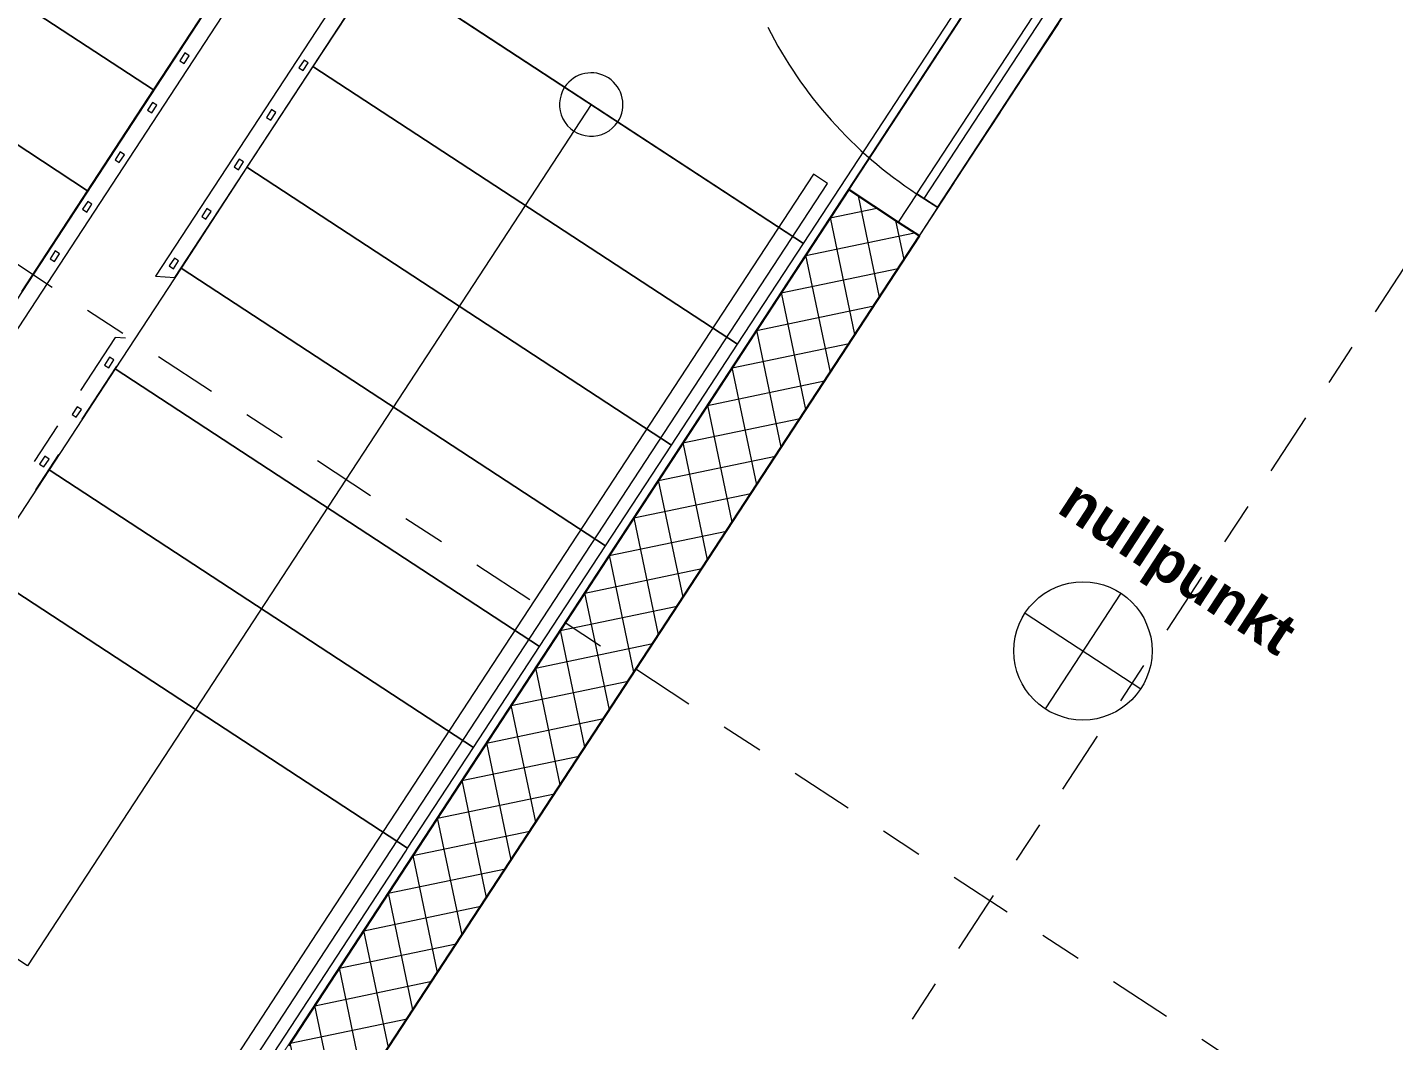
# Model space of a CAD drawing. Header units: metres. Extents: x 2696278.3 to 2696314, y 1245153.2 to 1245192.4.
# Drawn here: x 2696292.792 to 2696296.024, y 1245170.835 to 1245173.232 of the extents above; entities that cross this region are included whole.
import ezdxf

# ---------------------------------------------------------------- set-up
doc = ezdxf.new("R2010")
doc.units = ezdxf.units.M
doc.set_wipeout_variables(frame=1)
for name, pattern in [('000_hbf_Strich 2_1mm (Mstb.)', [0.03, 0.02, -0.01]), ('000_hbf_Strichpunkt 3_1_1mm Achsen', [0.25, 0.15, -0.05, 0, -0.05]), ('190_Strichpunkt 3_1_1mm Achsen', [0.25, 0.15, -0.05, 0, -0.05]), ('Wipeout_Contour', [10000, 0, -10000])]:
    doc.linetypes.add(name, pattern=pattern)
for name, color, linetype in [('010 Türen', 7, 'Continuous'), ('0_C22_Innenwandkonstruktion.3D', 7, 'Continuous'), ('0_C22_Innenwandkonstruktion.3D Bauteilschraffuren', 7, 'Continuous'), ('0_C42_Treppe_ Rampe.3D', 7, 'Continuous'), ('0_G20_Bodenbelag.3D', 7, 'Continuous'), ('0_G55_Absturzeinrichtung_ Anprallschutz.3D', 7, 'Continuous'), ('1_M01_Achsen.V', 7, 'Continuous'), ('1_R01_Raumstempel.V Kontur', 7, 'Continuous'), ('1_U04_Referenz-Punkte.V', 7, 'Continuous')]:
    doc.layers.add(name, color=color, linetype=linetype)
doc.styles.add('ERSTELLTER_STIL_1', font='arial.ttf')

msp = doc.modelspace()

# ---------------------------------------------------------------- linework, layer by layer
at = {"layer": '010 Türen', "color": 7, "linetype": 'Continuous', "lineweight": 13}
for p, q in [((2696294.9463, 1245172.8055), (2696295.5048, 1245173.659)), ((2696294.9465, 1245172.8054), (2696294.9463, 1245172.8055))]:
    msp.add_line(p, q, dxfattribs=at)
at = {"layer": '0_C42_Treppe_ Rampe.3D', "color": 7, "linetype": 'Continuous', "lineweight": 13}
for p, q in [((2696293.0912, 1245173.0839), (2696292.0871, 1245173.741)), ((2696292.0871, 1245173.741), (2696293.0912, 1245173.0839)), ((2696292.9351, 1245172.8454), (2696291.931, 1245173.5025)), ((2696291.931, 1245173.5025), (2696292.9351, 1245172.8454)), ((2696293.6242, 1245173.3779), (2696293.4681, 1245173.1394)), ((2696293.0912, 1245173.0839), (2696293.2472, 1245173.3224)), ((2696293.4681, 1245173.1394), (2696293.312, 1245172.901)), ((2696292.7791, 1245172.607), (2696292.9351, 1245172.8454)), ((2696292.9999, 1245172.424), (2696292.8439, 1245172.1855)), ((2696292.8439, 1245172.1855), (2696292.6878, 1245171.947)), ((2696292.7929, 1245171.0119), (2696292.2908, 1245171.3404)), ((2696292.7929, 1245171.0119), (2696292.2908, 1245171.3404))]:
    msp.add_line(p, q, dxfattribs=at)
for start, end in [(326.8, 146.8), (326.8, 146.8), (146.8, 326.8), (146.8, 326.8)]:
    msp.add_arc((2696294.1262, 1245173.0494), 0.075, start, end, dxfattribs=at)
at = {"layer": '0_G20_Bodenbelag.3D', "color": 255, "linetype": 'Wipeout_Contour', "lineweight": 18, "flags": 128}
msp.add_lwpolyline([(2696294.7354, 1245172.848), (2696295.3815, 1245173.8353), (2696295.7162, 1245173.6163), (2696296.3158, 1245174.5326), (2696296.1066, 1245174.6695), (2696296.676, 1245175.5397), (2696298.4332, 1245174.3898), (2696297.8638, 1245173.5195), (2696297.6546, 1245173.6564), (2696297.055, 1245172.7402), (2696297.4148, 1245172.5048), (2696296.8946, 1245171.7098), (2696297.1038, 1245171.5729), (2696295.5049, 1245169.1296), (2696295.2957, 1245169.2665), (2696295.0603, 1245168.9067), (2696294.7005, 1245169.1421), (2696293.7368, 1245167.6695), (2696293.946, 1245167.5326), (2696293.3765, 1245166.6623), (2696293.1673, 1245166.7992), (2696291.8285, 1245167.6753), (2696291.6193, 1245167.8122), (2696292.1888, 1245168.6824), (2696292.398, 1245168.5455), (2696293.3617, 1245170.0182), (2696293.1943, 1245170.1277), (2696294.9027, 1245172.7384)], close=True, dxfattribs=at)
at = {"layer": '0_G55_Absturzeinrichtung_ Anprallschutz.3D', "color": 7, "linetype": '000_hbf_Strich 2_1mm (Mstb.)', "lineweight": 5, "flags": 128}
for points in [[(2696293.1532, 1245173.1531), (2696293.1632, 1245173.1465), (2696293.1753, 1245173.1649), (2696293.1652, 1245173.1715)], [(2696293.4569, 1245173.1479), (2696293.4469, 1245173.1545), (2696293.4348, 1245173.1361), (2696293.4449, 1245173.1295)], [(2696293.0765, 1245173.036), (2696293.0866, 1245173.0294), (2696293.0986, 1245173.0478), (2696293.0886, 1245173.0544)], [(2696293.3803, 1245173.0308), (2696293.3702, 1245173.0374), (2696293.3582, 1245173.019), (2696293.3682, 1245173.0124)], [(2696292.9999, 1245172.9188), (2696293.0099, 1245172.9122), (2696293.0219, 1245172.9307), (2696293.0119, 1245172.9372)], [(2696293.3036, 1245172.9136), (2696293.2936, 1245172.9202), (2696293.2815, 1245172.9018), (2696293.2916, 1245172.8952)], [(2696292.9232, 1245172.8017), (2696292.9332, 1245172.7951), (2696292.9453, 1245172.8135), (2696292.9352, 1245172.8201)], [(2696292.8465, 1245172.6845), (2696292.8566, 1245172.6779), (2696292.8686, 1245172.6964), (2696292.8586, 1245172.7029)], [(2696292.997, 1245172.4451), (2696292.9869, 1245172.4516), (2696292.9749, 1245172.4332), (2696292.9849, 1245172.4266)], [(2696292.9203, 1245172.3279), (2696292.9103, 1245172.3345), (2696292.8982, 1245172.3161), (2696292.9083, 1245172.3095)], [(2696292.8437, 1245172.2108), (2696292.8336, 1245172.2173), (2696292.8216, 1245172.1989), (2696292.8316, 1245172.1924)]]:
    msp.add_lwpolyline(points, close=True, dxfattribs=at)
at = {"layer": '1_R01_Raumstempel.V Kontur', "color": 51, "linetype": 'Continuous', "lineweight": 0, "true_color": 0xffffa8, "flags": 128}
msp.add_lwpolyline([(2696295.4715, 1245169.1515), (2696297.0704, 1245171.5948), (2696296.8946, 1245171.7098), (2696297.4148, 1245172.5048), (2696297.055, 1245172.7402), (2696297.6546, 1245173.6564), (2696297.8638, 1245173.5195), (2696298.4332, 1245174.3898), (2696298.2241, 1245174.5267), (2696296.8853, 1245175.4029), (2696296.6761, 1245175.5397), (2696296.1066, 1245174.6695), (2696296.3157, 1245174.5325), (2696295.7162, 1245173.6163), (2696295.3815, 1245173.8353), (2696295.3486, 1245173.7851), (2696294.7354, 1245172.848), (2696294.9027, 1245172.7384), (2696293.1943, 1245170.1277)], dxfattribs=at)
msp.add_lwpolyline([(2696295.3808, 1245173.8358), (2696293.1222, 1245175.3138), (2696290.7129, 1245171.632), (2696292.9716, 1245170.154)], close=True, dxfattribs=at)
at = {"layer": '1_U04_Referenz-Punkte.V', "color": 8, "linetype": 'Continuous', "lineweight": 18}
for p, q in [((2696295.379, 1245171.8937), (2696295.1998, 1245171.6199)), ((2696295.1525, 1245171.8464), (2696295.4263, 1245171.6673))]:
    msp.add_line(p, q, dxfattribs=at)
msp.add_circle((2696295.2894, 1245171.7568), 0.1636, dxfattribs=at)

# ---------------------------------------------------------------- texts
at = {"layer": '1_U04_Referenz-Punkte.V', "color": 8, "linetype": 'Continuous', "lineweight": 18, "insert": (2696295.2078, 1245172.0616), "char_height": 0.1, "attachment_point": 7, "rotation": 326.8, "style": 'ERSTELLTER_STIL_1'}
msp.add_mtext('\\A1;{\\pql;\\fArial|b1|i0|c0|p0;\\W1.000000;nullpunkt}', dxfattribs=at)

# ---------------------------------------------------------------- next in the draw order: wipeouts: each hides what was drawn before it
at = {"color": 254, "linetype": 'Wipeout_Contour', "lineweight": 0, "ltscale": 7.557401}
msp.add_wipeout([(2696294.7354, 1245172.848), (2696293.027, 1245170.2373), (2696293.1943, 1245170.1277), (2696294.9027, 1245172.7384)], dxfattribs=at).dxf.layer = '0_C22_Innenwandkonstruktion.3D Bauteilschraffuren'

# ---------------------------------------------------------------- next in the draw order: hatches: boundary and pattern name
at = {"layer": '0_C22_Innenwandkonstruktion.3D Bauteilschraffuren', "linetype": 'Continuous', "lineweight": 0, "true_color": 0xffffff}
h = msp.add_hatch(dxfattribs=at)
h.set_pattern_fill('DÄMMSTOFF__ALLGEMEIN_VER_31', angle=-33.2, style=0, pattern_type=2)
h.set_pattern_definition([(56.8, (2696295.289407, 1245171.756836), (-0.03137866, 0.0205336), [])])
h.paths.add_polyline_path([(2696294.8961, 1245172.8384), (2696294.9463, 1245172.8055), (2696295.5048, 1245173.659), (2696295.4546, 1245173.6919)])
at = {"layer": '0_C22_Innenwandkonstruktion.3D Bauteilschraffuren', "linetype": 'Continuous', "lineweight": 0, "true_color": 0x000000}
h = msp.add_hatch(dxfattribs=at)
h.set_pattern_fill('BETON_0001', color=18, angle=-33.2, style=0, pattern_type=2)
h.set_pattern_definition([(101.8, (2696295.28941, 1245171.756836), (0.073415, 0.0153372), []), (191.8, (2696295.28941, 1245171.756836), (-0.0153372, 0.073415), [])])
h.paths.add_polyline_path([(2696294.7354, 1245172.848), (2696293.027, 1245170.2373), (2696293.1943, 1245170.1277), (2696294.9027, 1245172.7384)])

# ---------------------------------------------------------------- next in the draw order: linework, layer by layer
at = {"color": 7, "linetype": 'Continuous', "lineweight": 13}
for p, q in [((2696294.6518, 1245172.8847), (2696293.4773, 1245171.0897)), ((2696294.6853, 1245172.8628), (2696294.6518, 1245172.8847)), ((2696293.5107, 1245171.0678), (2696294.6853, 1245172.8628)), ((2696293.4773, 1245171.0897), (2696292.9462, 1245170.2782)), ((2696292.9577, 1245170.2228), (2696293.5107, 1245171.0678))]:
    msp.add_line(p, q, dxfattribs=at)
at = {"layer": '010 Türen', "color": 7, "linetype": '000_hbf_Strichpunkt 3_1_1mm Achsen', "lineweight": 13}
for p, q in [((2696294.7354, 1245172.848), (2696295.3815, 1245173.8353)), ((2696294.9027, 1245172.7384), (2696295.5488, 1245173.7258))]:
    msp.add_line(p, q, dxfattribs=at)
at = {"layer": '010 Türen', "color": 7, "linetype": 'Continuous', "lineweight": 13}
for p, q in [((2696295.4546, 1245173.6919), (2696294.8961, 1245172.8384)), ((2696294.8963, 1245172.8382), (2696294.8525, 1245172.7713)), ((2696294.8961, 1245172.8384), (2696294.9463, 1245172.8055)), ((2696294.9463, 1245172.8055), (2696294.8963, 1245172.8382)), ((2696294.9027, 1245172.7384), (2696294.9465, 1245172.8054)), ((2696294.8525, 1245172.7713), (2696294.9027, 1245172.7384))]:
    msp.add_line(p, q, dxfattribs=at)
at = {"layer": '010 Türen', "color": 7, "linetype": 'Continuous', "lineweight": 25}
for p, q in [((2696294.7354, 1245172.848), (2696294.8525, 1245172.7713)), ((2696294.8525, 1245172.7713), (2696294.9027, 1245172.7384)), ((2696294.8525, 1245172.7713), (2696294.9027, 1245172.7384))]:
    msp.add_line(p, q, dxfattribs=at)
at = {"layer": '010 Türen', "color": 7, "linetype": 'Continuous', "lineweight": 13}
msp.add_arc((2696295.4546, 1245173.6919), 1.02, 206.8, 236.8, dxfattribs=at)
at = {"layer": '0_C22_Innenwandkonstruktion.3D', "color": 7, "linetype": 'Continuous', "lineweight": 25}
for p, q in [((2696294.7354, 1245172.848), (2696294.8525, 1245172.7713)), ((2696294.8525, 1245172.7713), (2696294.9027, 1245172.7384))]:
    msp.add_line(p, q, dxfattribs=at)
at = {"layer": '0_C22_Innenwandkonstruktion.3D', "color": 7, "linetype": 'Continuous', "lineweight": 25, "flags": 128}
for points in [[(2696294.7354, 1245172.848), (2696293.4103, 1245170.823)], [(2696293.5776, 1245170.7135), (2696294.9027, 1245172.7384)]]:
    msp.add_lwpolyline(points, dxfattribs=at)
at = {"layer": '0_C42_Treppe_ Rampe.3D', "color": 7, "linetype": 'Continuous', "lineweight": 13}
for p, q in [((2696294.6283, 1245172.7208), (2696293.6242, 1245173.3779)), ((2696293.4681, 1245173.1394), (2696294.4722, 1245172.4824)), ((2696294.4722, 1245172.4824), (2696293.4681, 1245173.1394)), ((2696292.9351, 1245172.8454), (2696293.0912, 1245173.0839)), ((2696294.1262, 1245173.0494), (2696293.9702, 1245172.8109)), ((2696294.1262, 1245173.0494), (2696293.9702, 1245172.8109)), ((2696293.312, 1245172.901), (2696293.156, 1245172.6625)), ((2696293.312, 1245172.901), (2696294.3162, 1245172.2439)), ((2696294.3162, 1245172.2439), (2696293.312, 1245172.901)), ((2696293.9702, 1245172.8109), (2696293.1899, 1245171.6185)), ((2696293.9702, 1245172.8109), (2696293.1899, 1245171.6185)), ((2696294.4722, 1245172.4824), (2696294.6283, 1245172.7208)), ((2696293.156, 1245172.6625), (2696292.9999, 1245172.424)), ((2696293.156, 1245172.6625), (2696294.1601, 1245172.0054)), ((2696294.1601, 1245172.0054), (2696293.156, 1245172.6625)), ((2696294.3162, 1245172.2439), (2696294.4722, 1245172.4824)), ((2696292.9999, 1245172.424), (2696294.004, 1245171.7669)), ((2696294.004, 1245171.7669), (2696292.9999, 1245172.424)), ((2696294.1601, 1245172.0054), (2696294.3162, 1245172.2439)), ((2696292.8439, 1245172.1855), (2696293.848, 1245171.5284)), ((2696293.848, 1245171.5284), (2696292.8439, 1245172.1855)), ((2696294.004, 1245171.7669), (2696294.1601, 1245172.0054)), ((2696292.6878, 1245171.947), (2696293.6919, 1245171.29)), ((2696293.6919, 1245171.29), (2696292.6878, 1245171.947)), ((2696293.848, 1245171.5284), (2696294.004, 1245171.7669)), ((2696293.1856, 1245171.612), (2696292.7929, 1245171.0119)), ((2696293.1856, 1245171.612), (2696292.7929, 1245171.0119)), ((2696293.1899, 1245171.6185), (2696293.1856, 1245171.612)), ((2696293.1899, 1245171.6185), (2696293.1856, 1245171.612)), ((2696293.6919, 1245171.29), (2696293.848, 1245171.5284)), ((2696293.6877, 1245171.2835), (2696293.6919, 1245171.29)), ((2696292.9664, 1245170.1813), (2696293.6877, 1245171.2835))]:
    msp.add_line(p, q, dxfattribs=at)
at = {"layer": '0_C42_Treppe_ Rampe.3D', "color": 7, "linetype": 'Continuous', "lineweight": 13, "flags": 128}
msp.add_lwpolyline([(2696293.6242, 1245173.3779), (2696294.6283, 1245172.7208), (2696295.3538, 1245173.8296), (2696294.3497, 1245174.4866)], close=True, dxfattribs=at)
at = {"layer": '0_G55_Absturzeinrichtung_ Anprallschutz.3D', "color": 7, "linetype": 'Continuous', "lineweight": 13, "flags": 128}
for points in [[(2696292.3809, 1245171.9985), (2696292.4144, 1245171.9766), (2696293.4876, 1245173.6167), (2696293.4541, 1245173.6386)], [(2696293.6926, 1245173.4825), (2696293.6591, 1245173.5044), (2696293.0955, 1245172.643), (2696293.1416, 1245172.6405)]]:
    msp.add_lwpolyline(points, close=True, dxfattribs=at)
at = {"layer": '0_G55_Absturzeinrichtung_ Anprallschutz.3D', "color": 7, "linetype": '000_hbf_Strich 2_1mm (Mstb.)', "lineweight": 5, "flags": 128}
for points in [[(2696293.227, 1245172.7965), (2696293.2169, 1245172.8031), (2696293.2049, 1245172.7847), (2696293.2149, 1245172.7781)], [(2696293.1503, 1245172.6794), (2696293.1403, 1245172.6859), (2696293.1282, 1245172.6675), (2696293.1382, 1245172.6609)]]:
    msp.add_lwpolyline(points, close=True, dxfattribs=at)
at = {"layer": '0_G55_Absturzeinrichtung_ Anprallschutz.3D', "color": 7, "linetype": '190_Strichpunkt 3_1_1mm Achsen', "lineweight": 13, "flags": 128}
msp.add_lwpolyline([(2696293.0006, 1245172.4981), (2696292.5859, 1245171.8644), (2696292.6194, 1245171.8425), (2696293.0467, 1245172.4955)], close=True, dxfattribs=at)

# ---------------------------------------------------------------- next in the draw order: wipeouts: each hides what was drawn before it
at = {"color": 254, "linetype": 'Wipeout_Contour', "lineweight": 0, "ltscale": 18.735517}
msp.add_wipeout([(2696290.3471, 1245171.1185), (2696293.1013, 1245175.3274), (2696292.8921, 1245175.4643), (2696290.1379, 1245171.2554)], dxfattribs=at).dxf.layer = '0_C22_Innenwandkonstruktion.3D Bauteilschraffuren'

# ---------------------------------------------------------------- next in the draw order: linework, layer by layer
at = {"layer": '1_M01_Achsen.V', "color": 62, "linetype": '000_hbf_Strichpunkt 3_1_1mm Achsen', "lineweight": 13, "true_color": 0x8cbb26}
for p, q in [((2696305.1795, 1245186.6167), (2696287.1099, 1245159.0035)), ((2696305.1795, 1245186.6167), (2696287.1099, 1245159.0035)), ((2696303.018, 1245165.964), (2696287.1194, 1245176.3677)), ((2696303.018, 1245165.964), (2696287.1194, 1245176.3677))]:
    msp.add_line(p, q, dxfattribs=at)

doc.saveas('drawing.dxf')
